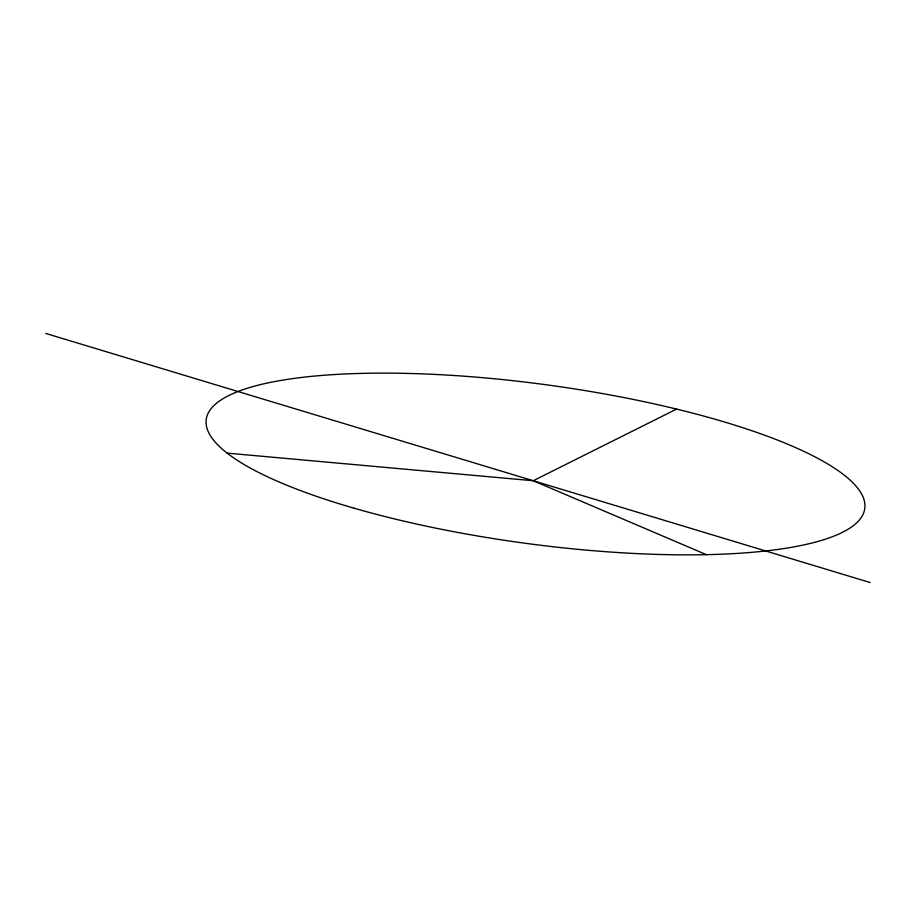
<?xml version="1.0" encoding="UTF-8"?>
<svg xmlns="http://www.w3.org/2000/svg" width="916" height="916" viewBox="0 0 916 916"><rect width="100%" height="100%" fill="white"/><g stroke="black" fill="none" stroke-linecap="round" stroke-linejoin="round"><path stroke-width="1.37" d="M227.157 453.122L533.249 480.74L676.581 409.086M45.8 333.447L870.2 582.553M533.249 480.74L706.373 554.661M354.16 508.22A332.256 79.932 7.7 0 0 864.372 510.613A332.256 79.932 7.7 0 0 388.029 373.133A332.256 79.932 7.7 0 0 354.16 508.22"/></g></svg>
